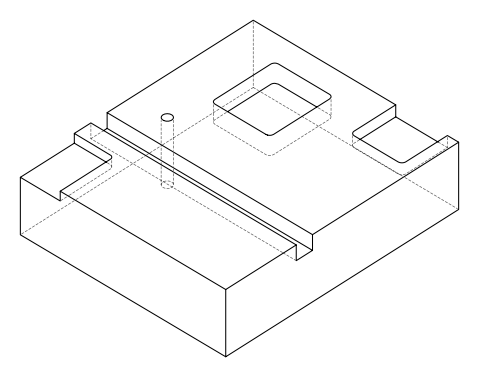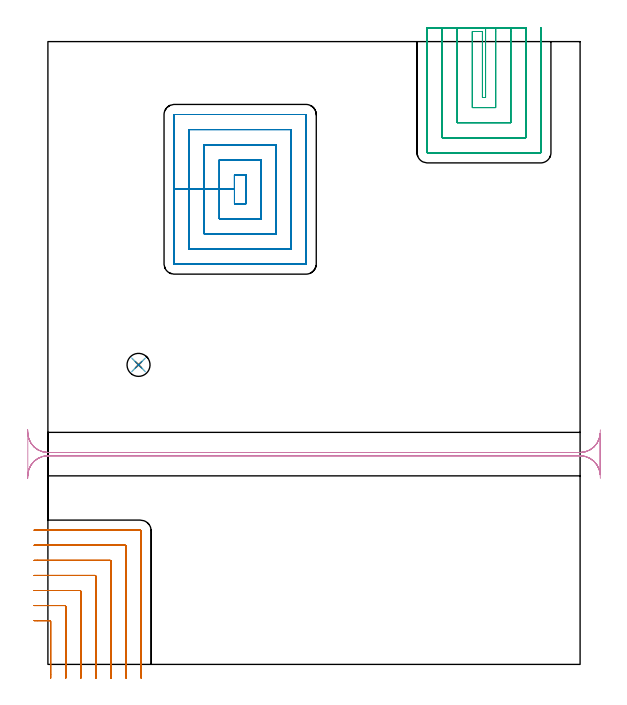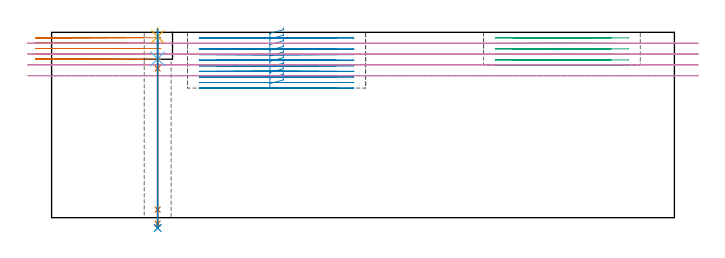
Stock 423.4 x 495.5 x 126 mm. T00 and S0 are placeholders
(PLAN: 8 operations, 5 tool changes, 63.1 min)
(1 MILL_CORNER_NOTCH_RECTANGULAR | CORNER_NOTCH_RECTANGULAR | NXT0201_012 | Follow Part, ap 4, ae 75% | 10.04 min | 172410 mm3)
(2 MILL_RECTANGULAR_POCKET | POCKET_RECTANGULAR_STRAIGHT | NXT0201_012 | Follow Part, ap 4, ae 75% | 27.7 min | 617528 mm3)
(3 MILL_SLOT | SLOT_PARTIAL_RECTANGULAR | NXT0201_012 | Follow Part, ap 4, ae 75% | 16.06 min | 230618 mm3)
(4 MILL_RECTANGULAR_SLOT | SLOT_RECTANGULAR | UGT0201_004 | Follow Part, ap 8, ae 75% | 7.97 min | 432153 mm3)
(5 SPOT_DRILL | STEP1HOLE | NXT0321_9005460120000 | 0.05 min | 174 mm3)
(6 DRILL_BLIND_HOLE_INTO_CENTER | STEP1HOLE | NXT0301_128 | 0.08 min | 1727 mm3)
(7 GUN_DRILL_THROUGH_HOLE | STEP1HOLE | UGT0307_008 | 0.62 min | 10299 mm3)
(8 DRILL_TO_ENLARGE_THROUGH_HOLE | STEP1HOLE | UGT0301_252 | 0.54 min | 20888 mm3)
(TOOL NXT0201_012 | ENDMILL 16mm [2P460-1600-NA 1630] | D16 FL38 Z6)
(TOOL UGT0201_004 | End Mill 32 mm | D32 FL53 Z6)
(TOOL NXT0321_9005460120000 | NC Spot Drill, 142deg, 12mm, Carbide, Uncoated | D12 PA142 FL30 Z2)
(TOOL NXT0301_128 | Carbide Drill 12mm [861.1-1200-036A1-GP GC34] | D12 PA150 FL37.4 Z2)
(TOOL UGT0307_008 | Gun Drill 11 mm | D11 PA130 FL24 Z1)
(TOOL UGT0301_252 | Twist Drill 18.3 mm | D18.3 PA118 FL135 Z2)
(OP 1 MILL_CORNER_NOTCH_RECTANGULAR)
G17 G21 G94 G90
T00 M6
G54
G17 G0 G90 X2.2 Y-11. S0 M3
G43 Z136. H1
Z122.34
G94 G1 Y-8. F250.
Y34.006 F500.
G3 X1.406 Y34.8 R0.8
G1 X-8.
X-11. F250.
G0 Z136.
X14.2 Y-11.
Z122.34
G1 Y-8.
Y46.006 F500.
G3 X13.406 Y46.8 R0.8
G1 X-8.
X-11. F250.
G0 Z136.
X26.2 Y-11.
Z122.34
G1 Y-8.
Y58.006 F500.
G3 X25.406 Y58.8 R0.8
G1 X-8.
X-11. F250.
G0 Z136.
X38.2 Y-11.
Z122.34
G1 Y-8.
Y70.005 F500.
G3 X37.405 Y70.8 R0.8
G1 X-8.
X-11. F250.
G0 Z136.
X50.2 Y-11.
Z122.34
G1 Y-8.
Y82.005 F500.
G3 X49.405 Y82.8 R0.8
G1 X-8.
X-11. F250.
G0 Z136.
X62.2 Y-11.
Z122.34
G1 Y-8.
Y94.005 F500.
G3 X61.405 Y94.8 R0.8
G1 X-8.
X-11. F250.
G0 Z136.
X74.2 Y-11.
Z122.34
G1 Y-8.
Y106.005 F500.
G3 X73.405 Y106.8 R0.8
G1 X-8.
X-11. F250.
G0 Z136.
X2.2 Y-11.
Z118.68
G1 Y-8.
Y34.006 F500.
G3 X1.406 Y34.8 R0.8
G1 X-8.
X-11. F250.
G0 Z136.
X14.2 Y-11.
Z118.68
G1 Y-8.
Y46.006 F500.
G3 X13.406 Y46.8 R0.8
G1 X-8.
X-11. F250.
G0 Z136.
X26.2 Y-11.
Z118.68
G1 Y-8.
Y58.006 F500.
G3 X25.406 Y58.8 R0.8
G1 X-8.
X-11. F250.
G0 Z136.
X38.2 Y-11.
Z118.68
G1 Y-8.
Y70.005 F500.
G3 X37.405 Y70.8 R0.8
G1 X-8.
X-11. F250.
G0 Z136.
X50.2 Y-11.
Z118.68
G1 Y-8.
Y82.005 F500.
G3 X49.405 Y82.8 R0.8
G1 X-8.
X-11. F250.
G0 Z136.
X62.2 Y-11.
Z118.68
G1 Y-8.
Y94.005 F500.
G3 X61.405 Y94.8 R0.8
G1 X-8.
X-11. F250.
G0 Z136.
X74.2 Y-11.
Z118.68
G1 Y-8.
Y106.005 F500.
G3 X73.405 Y106.8 R0.8
G1 X-8.
X-11. F250.
G0 Z136.
X2.2 Y-11.
Z115.02
G1 Y-8.
Y34.006 F500.
G3 X1.406 Y34.8 R0.8
G1 X-8.
X-11. F250.
G0 Z136.
X14.2 Y-11.
Z115.02
G1 Y-8.
Y46.006 F500.
G3 X13.406 Y46.8 R0.8
G1 X-8.
X-11. F250.
G0 Z136.
X26.2 Y-11.
Z115.02
G1 Y-8.
Y58.006 F500.
G3 X25.406 Y58.8 R0.8
G1 X-8.
X-11. F250.
G0 Z136.
X38.2 Y-11.
Z115.02
G1 Y-8.
Y70.005 F500.
G3 X37.405 Y70.8 R0.8
G1 X-8.
X-11. F250.
G0 Z136.
X50.2 Y-11.
Z115.02
G1 Y-8.
Y82.005 F500.
G3 X49.405 Y82.8 R0.8
G1 X-8.
X-11. F250.
G0 Z136.
X62.2 Y-11.
Z115.02
G1 Y-8.
Y94.005 F500.
G3 X61.405 Y94.8 R0.8
G1 X-8.
X-11. F250.
G0 Z136.
X74.2 Y-11.
Z115.02
G1 Y-8.
Y106.005 F500.
G3 X73.405 Y106.8 R0.8
G1 X-8.
X-11. F250.
G0 Z136.
X2.2 Y-11.
Z111.36
G1 Y-8.
Y34.006 F500.
G3 X1.406 Y34.8 R0.8
G1 X-8.
X-11. F250.
G0 Z136.
X14.2 Y-11.
Z111.36
G1 Y-8.
Y46.006 F500.
G3 X13.406 Y46.8 R0.8
G1 X-8.
X-11. F250.
G0 Z136.
X26.2 Y-11.
Z111.36
G1 Y-8.
Y58.006 F500.
G3 X25.406 Y58.8 R0.8
G1 X-8.
X-11. F250.
G0 Z136.
X38.2 Y-11.
Z111.36
G1 Y-8.
Y70.005 F500.
G3 X37.405 Y70.8 R0.8
G1 X-8.
X-11. F250.
G0 Z136.
X50.2 Y-11.
Z111.36
G1 Y-8.
Y82.005 F500.
G3 X49.405 Y82.8 R0.8
G1 X-8.
X-11. F250.
G0 Z136.
X62.2 Y-11.
Z111.36
G1 Y-8.
Y94.005 F500.
G3 X61.405 Y94.8 R0.8
G1 X-8.
X-11. F250.
G0 Z136.
X74.2 Y-11.
Z111.36
G1 Y-8.
Y106.005 F500.
G3 X73.405 Y106.8 R0.8
G1 X-8.
X-11. F250.
G0 Z136.
X2.2 Y-11.
Z107.7
G1 Y-8.
Y34.006 F500.
G3 X1.406 Y34.8 R0.8
G1 X-8.
X-11. F250.
G0 Z136.
X14.2 Y-11.
Z107.7
G1 Y-8.
Y46.006 F500.
G3 X13.406 Y46.8 R0.8
G1 X-8.
X-11. F250.
G0 Z136.
X26.2 Y-11.
Z107.7
G1 Y-8.
Y58.006 F500.
G3 X25.406 Y58.8 R0.8
G1 X-8.
X-11. F250.
G0 Z136.
X38.2 Y-11.
Z107.7
G1 Y-8.
Y70.005 F500.
G3 X37.405 Y70.8 R0.8
G1 X-8.
X-11. F250.
G0 Z136.
X50.2 Y-11.
Z107.7
G1 Y-8.
Y82.005 F500.
G3 X49.405 Y82.8 R0.8
G1 X-8.
X-11. F250.
G0 Z136.
X62.2 Y-11.
Z107.7
G1 Y-8.
Y94.005 F500.
G3 X61.405 Y94.8 R0.8
G1 X-8.
X-11. F250.
G0 Z136.
X74.2 Y-11.
Z107.7
G1 Y-8.
Y106.005 F500.
G3 X73.405 Y106.8 R0.8
G1 X-8.
X-11. F250.
G0 Z136.
M5
M2
(OP 2 MILL_RECTANGULAR_POCKET)
G17 G21 G94 G90
T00 M6
G54
G17 G0 G90 X157.5 Y384.759 S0 M3
G43 Z136. H1
Z129.
G94 G1 Y389.5 Z127.73 F250.
X148.4 Z125.291
Y378. Z122.21
Y366.5 F500.
X157.5
Y389.5
X148.4
Y378.
X136.4
Y354.5
X169.5
Y401.5
X136.4
Y378.
X124.4
Y342.5
X181.5
Y413.5
X124.4
Y378.
X112.4
Y330.5
X193.5
Y425.5
X112.4
Y378.
X100.4
Y318.7
G3 X100.6 Y318.5 R0.2
G1 X205.3
G3 X205.5 Y318.7 R0.2
G1 Y437.3
G3 X205.3 Y437.5 R0.2
G1 X100.6
G3 X100.4 Y437.3 R0.2
G1 Y378.
Y377.
G0 X157.5 Y384.759 Z125.21
G1 Y389.5 Z123.94 F250.
X148.4 Z121.501
Y378. Z118.42
Y366.5 F500.
X157.5
Y389.5
X148.4
Y378.
X136.4
Y354.5
X169.5
Y401.5
X136.4
Y378.
X124.4
Y342.5
X181.5
Y413.5
X124.4
Y378.
X112.4
Y330.5
X193.5
Y425.5
X112.4
Y378.
X100.4
Y318.7
G3 X100.6 Y318.5 R0.2
G1 X205.3
G3 X205.5 Y318.7 R0.2
G1 Y437.3
G3 X205.3 Y437.5 R0.2
G1 X100.6
G3 X100.4 Y437.3 R0.2
G1 Y378.
Y377.
G0 X157.5 Y384.759 Z121.42
G1 Y389.5 Z120.15 F250.
X148.4 Z117.711
Y378. Z114.63
Y366.5 F500.
X157.5
Y389.5
X148.4
Y378.
X136.4
Y354.5
X169.5
Y401.5
X136.4
Y378.
X124.4
Y342.5
X181.5
Y413.5
X124.4
Y378.
X112.4
Y330.5
X193.5
Y425.5
X112.4
Y378.
X100.4
Y318.7
G3 X100.6 Y318.5 R0.2
G1 X205.3
G3 X205.5 Y318.7 R0.2
G1 Y437.3
G3 X205.3 Y437.5 R0.2
G1 X100.6
G3 X100.4 Y437.3 R0.2
G1 Y378.
Y377.
G0 X157.5 Y384.759 Z117.63
G1 Y389.5 Z116.36 F250.
X148.4 Z113.921
Y378. Z110.84
Y366.5 F500.
X157.5
Y389.5
X148.4
Y378.
X136.4
Y354.5
X169.5
Y401.5
X136.4
Y378.
X124.4
Y342.5
X181.5
Y413.5
X124.4
Y378.
X112.4
Y330.5
X193.5
Y425.5
X112.4
Y378.
X100.4
Y318.7
G3 X100.6 Y318.5 R0.2
G1 X205.3
G3 X205.5 Y318.7 R0.2
G1 Y437.3
G3 X205.3 Y437.5 R0.2
G1 X100.6
G3 X100.4 Y437.3 R0.2
G1 Y378.
Y377.
G0 X157.5 Y384.759 Z113.84
G1 Y389.5 Z112.57 F250.
X148.4 Z110.131
Y378. Z107.05
Y366.5 F500.
X157.5
Y389.5
X148.4
Y378.
X136.4
Y354.5
X169.5
Y401.5
X136.4
Y378.
X124.4
Y342.5
X181.5
Y413.5
X124.4
Y378.
X112.4
Y330.5
X193.5
Y425.5
X112.4
Y378.
X100.4
Y318.7
G3 X100.6 Y318.5 R0.2
G1 X205.3
G3 X205.5 Y318.7 R0.2
G1 Y437.3
G3 X205.3 Y437.5 R0.2
G1 X100.6
G3 X100.4 Y437.3 R0.2
G1 Y378.
Y377.
G0 X157.5 Y384.759 Z110.05
G1 Y389.5 Z108.78 F250.
X148.4 Z106.341
Y378. Z103.26
Y366.5 F500.
X157.5
Y389.5
X148.4
Y378.
X136.4
Y354.5
X169.5
Y401.5
X136.4
Y378.
X124.4
Y342.5
X181.5
Y413.5
X124.4
Y378.
X112.4
Y330.5
X193.5
Y425.5
X112.4
Y378.
X100.4
Y318.7
G3 X100.6 Y318.5 R0.2
G1 X205.3
G3 X205.5 Y318.7 R0.2
G1 Y437.3
G3 X205.3 Y437.5 R0.2
G1 X100.6
G3 X100.4 Y437.3 R0.2
G1 Y378.
Y377.
G0 X157.5 Y384.759 Z106.26
G1 Y389.5 Z104.99 F250.
X148.4 Z102.551
Y378. Z99.47
Y366.5 F500.
X157.5
Y389.5
X148.4
Y378.
X136.4
Y354.5
X169.5
Y401.5
X136.4
Y378.
X124.4
Y342.5
X181.5
Y413.5
X124.4
Y378.
X112.4
Y330.5
X193.5
Y425.5
X112.4
Y378.
X100.4
Y318.7
G3 X100.6 Y318.5 R0.2
G1 X205.3
G3 X205.5 Y318.7 R0.2
G1 Y437.3
G3 X205.3 Y437.5 R0.2
G1 X100.6
G3 X100.4 Y437.3 R0.2
G1 Y378.
Y377.
G0 X157.5 Y384.759 Z102.47
G1 Y389.5 Z101.2 F250.
X148.4 Z98.761
Y378. Z95.68
Y366.5 F500.
X157.5
Y389.5
X148.4
Y378.
X136.4
Y354.5
X169.5
Y401.5
X136.4
Y378.
X124.4
Y342.5
X181.5
Y413.5
X124.4
Y378.
X112.4
Y330.5
X193.5
Y425.5
X112.4
Y378.
X100.4
Y318.7
G3 X100.6 Y318.5 R0.2
G1 X205.3
G3 X205.5 Y318.7 R0.2
G1 Y437.3
G3 X205.3 Y437.5 R0.2
G1 X100.6
G3 X100.4 Y437.3 R0.2
G1 Y378.
Y377.
G0 X157.5 Y384.759 Z98.68
G1 Y389.5 Z97.41 F250.
X148.4 Z94.971
Y378. Z91.89
Y366.5 F500.
X157.5
Y389.5
X148.4
Y378.
X136.4
Y354.5
X169.5
Y401.5
X136.4
Y378.
X124.4
Y342.5
X181.5
Y413.5
X124.4
Y378.
X112.4
Y330.5
X193.5
Y425.5
X112.4
Y378.
X100.4
Y318.7
G3 X100.6 Y318.5 R0.2
G1 X205.3
G3 X205.5 Y318.7 R0.2
G1 Y437.3
G3 X205.3 Y437.5 R0.2
G1 X100.6
G3 X100.4 Y437.3 R0.2
G1 Y378.
Y377.
G0 X157.5 Y384.759 Z94.89
G1 Y389.5 Z93.62 F250.
X148.4 Z91.181
Y378. Z88.1
Y366.5 F500.
X157.5
Y389.5
X148.4
Y378.
X136.4
Y354.5
X169.5
Y401.5
X136.4
Y378.
X124.4
Y342.5
X181.5
Y413.5
X124.4
Y378.
X112.4
Y330.5
X193.5
Y425.5
X112.4
Y378.
X100.4
Y318.7
G3 X100.6 Y318.5 R0.2
G1 X205.3
G3 X205.5 Y318.7 R0.2
G1 Y437.3
G3 X205.3 Y437.5 R0.2
G1 X100.6
G3 X100.4 Y437.3 R0.2
G1 Y378.
Y377.
G0 Z136.
M5
M2
(OP 3 MILL_SLOT)
G17 G21 G94 G90
T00 M6
G54
G17 G0 G90 X348.2 Y506.5 S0 M3
G43 Z136. H1
Z122.25
G94 G1 Y503.5 F250.
Y451. F500.
X345.7
Y503.5
X337.7
Y443.
X356.2
Y503.5
Y506.5 F250.
X325.7
Y503.5
Y431. F500.
X368.2
Y503.5
Y506.5 F250.
X313.7
Y503.5
Y419. F500.
X380.2
Y503.5
Y506.5 F250.
X301.7
Y503.5
Y407.2 F500.
G3 X301.9 Y407. R0.2
G1 X392.
G3 X392.2 Y407.2 R0.2
G1 Y503.5
Y506.5 F250.
G0 X348.2 Z118.5
G1 Y503.5
Y451. F500.
X345.7
Y503.5
X337.7
Y443.
X356.2
Y503.5
Y506.5 F250.
X325.7
Y503.5
Y431. F500.
X368.2
Y503.5
Y506.5 F250.
X313.7
Y503.5
Y419. F500.
X380.2
Y503.5
Y506.5 F250.
X301.7
Y503.5
Y407.2 F500.
G3 X301.9 Y407. R0.2
G1 X392.
G3 X392.2 Y407.2 R0.2
G1 Y503.5
Y506.5 F250.
G0 X348.2 Z114.75
G1 Y503.5
Y451. F500.
X345.7
Y503.5
X337.7
Y443.
X356.2
Y503.5
Y506.5 F250.
X325.7
Y503.5
Y431. F500.
X368.2
Y503.5
Y506.5 F250.
X313.7
Y503.5
Y419. F500.
X380.2
Y503.5
Y506.5 F250.
X301.7
Y503.5
Y407.2 F500.
G3 X301.9 Y407. R0.2
G1 X392.
G3 X392.2 Y407.2 R0.2
G1 Y503.5
Y506.5 F250.
G0 X348.2 Z111.
G1 Y503.5
Y451. F500.
X345.7
Y503.5
X337.7
Y443.
X356.2
Y503.5
Y506.5 F250.
X325.7
Y503.5
Y431. F500.
X368.2
Y503.5
Y506.5 F250.
X313.7
Y503.5
Y419. F500.
X380.2
Y503.5
Y506.5 F250.
X301.7
Y503.5
Y407.2 F500.
G3 X301.9 Y407. R0.2
G1 X392.
G3 X392.2 Y407.2 R0.2
G1 Y503.5
Y506.5 F250.
G0 X348.2 Z107.25
G1 Y503.5
Y451. F500.
X345.7
Y503.5
X337.7
Y443.
X356.2
Y503.5
Y506.5 F250.
X325.7
Y503.5
Y431. F500.
X368.2
Y503.5
Y506.5 F250.
X313.7
Y503.5
Y419. F500.
X380.2
Y503.5
Y506.5 F250.
X301.7
Y503.5
Y407.2 F500.
G3 X301.9 Y407. R0.2
G1 X392.
G3 X392.2 Y407.2 R0.2
G1 Y503.5
Y506.5 F250.
G0 X348.2 Z103.5
G1 Y503.5
Y451. F500.
X345.7
Y503.5
X337.7
Y443.
X356.2
Y503.5
Y506.5 F250.
X325.7
Y503.5
Y431. F500.
X368.2
Y503.5
Y506.5 F250.
X313.7
Y503.5
Y419. F500.
X380.2
Y503.5
Y506.5 F250.
X301.7
Y503.5
Y407.2 F500.
G3 X301.9 Y407. R0.2
G1 X392.
G3 X392.2 Y407.2 R0.2
G1 Y503.5
Y506.5 F250.
G0 Z136.
M5
M2
(OP 4 MILL_RECTANGULAR_SLOT)
G17 G21 G94 G90
T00 M6
G54
G17 G0 G90 X-16.154 Y147.985 S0 M3
G43 Z136. H0
Z118.625
G94 G1 X-15.97 Y150.979 F250.
G2 X0. Y166. R16. F500.
G1 X423.4
G2 X439.37 Y150.979 R16.
G1 X439.4
Y183.621
X439.37
G2 X423.4 Y168.6 R16.
G1 X0.
G2 X-15.97 Y183.621 R16.
G1 X-16.154 Y186.615 F250.
G0 Y147.985 Z111.25
G1 X-15.97 Y150.979
G2 X0. Y166. R16. F500.
G1 X423.4
G2 X439.37 Y150.979 R16.
G1 X439.4
Y183.621
X439.37
G2 X423.4 Y168.6 R16.
G1 X0.
G2 X-15.97 Y183.621 R16.
G1 X-16.154 Y186.615 F250.
G0 Y147.985 Z103.875
G1 X-15.97 Y150.979
G2 X0. Y166. R16. F500.
G1 X423.4
G2 X439.37 Y150.979 R16.
G1 X439.4
Y183.621
X439.37
G2 X423.4 Y168.6 R16.
G1 X0.
G2 X-15.97 Y183.621 R16.
G1 X-16.154 Y186.615 F250.
G0 Z136.
X439.554
Z96.5
G1 X439.37 Y183.621
G2 X423.4 Y168.6 R16. F500.
G1 X0.
G2 X-15.99 Y184.034 R16.
G1 X-16.
Y150.566
X-15.99
G2 X0. Y166. R16.
G1 X423.4
G2 X439.37 Y150.979 R16.
G1 X439.554 Y147.985 F250.
G0 Z136.
M5
M2
(OP 5 SPOT_DRILL)
G17 G21 G94 G90
T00 M6
G54
G17 G0 G90 X72.1 Y238.3 S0 M3
G43 Z136. H0
G94 G81 G98 Z123. F250. R129.
G80
M5
M2
(OP 6 DRILL_BLIND_HOLE_INTO_CENTER)
G17 G21 G94 G90
T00 M6
G54
G17 G0 G90 X72.1 Y238.3 S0 M3
G43 Z136. H1
G94 G81 G98 Z108. F250. R128.
G80
M5
M2
(OP 7 GUN_DRILL_THROUGH_HOLE)
G17 G21 G94 G90
T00 M6
G54
G17 G0 G90 X72.1 Y238.3 M8
G43 Z136. H0
Z121.14
S716 M3
G94 G1 Z101.409 F125. M26
G4 X.084
Z5.5 F250.
G4 X.084
Z-4.065 F125.
G4 X.084
M5
M9
G0 Z121.14
Z136.
M2
(OP 8 DRILL_TO_ENLARGE_THROUGH_HOLE)
G17 G21 G94 G90
T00 M6
G54
G17 G0 G90 X72.1 Y238.3 S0 M3
G43 Z136. H0
G94 G73 G98 Z-6.998 F250. Q16.625 R128.
G80
M5
M2
